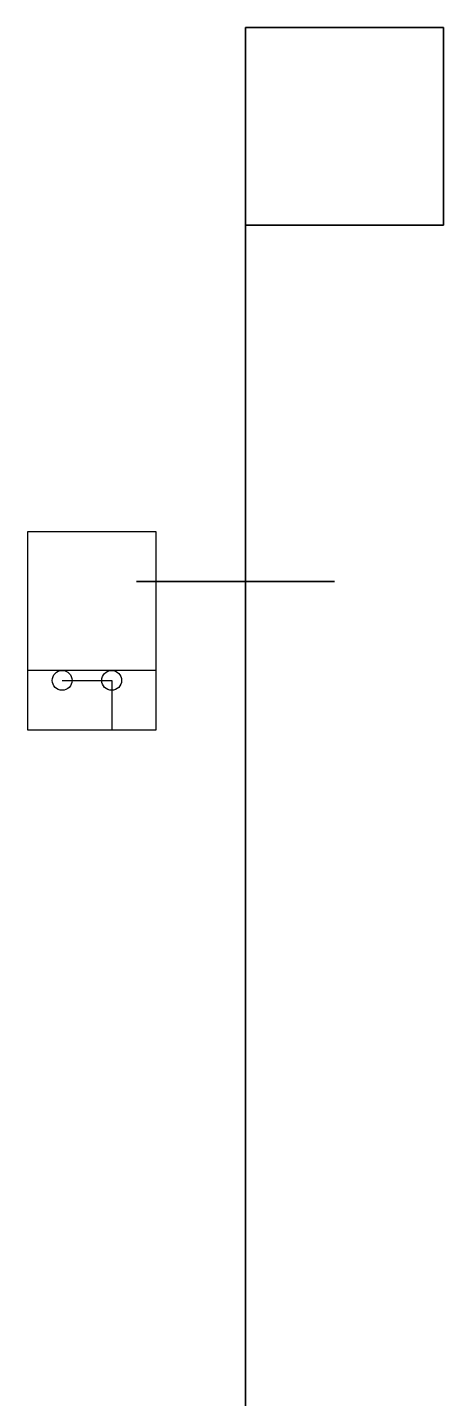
# Model space of a CAD drawing. Header units: centimetres. Extents: x -25.1 to 37.5, y -51.5 to 12.5.
# Drawn here: x 32.8 to 37, y -31.36 to -17.5 of the extents above; entities that cross this region are included whole.
import ezdxf

# ---------------------------------------------------------------- set-up
doc = ezdxf.new("R2010")
doc.units = ezdxf.units.CM
doc.header["$MEASUREMENT"] = 0
for name, color, linetype in [('robot assembler v21_Sketch25', 7, 'Continuous'), ('robot assembler v21_Sketch26', 7, 'Continuous'), ('robot assembler v21_Sketch27', 7, 'Continuous'), ('robot assembler v21_Sketch32', 7, 'Continuous'), ('robot assembler v21_Sketch46', 7, 'Continuous'), ('robot assembler v21_Sketch87', 7, 'Continuous'), ('robot assembler v21_Sketch88', 7, 'Continuous')]:
    doc.layers.add(name, color=color, linetype=linetype)

msp = doc.modelspace()

# ---------------------------------------------------------------- linework, layer by layer
at = {"layer": 'robot assembler v21_Sketch25'}
for p, q in [((33.9, -23.1, 44.9), (35.9, -23.1, 44.9)), ((33.9, -23.1, 46.9), (33.9, -23.1, 44.9)), ((35.9, -23.1, 44.9), (33.9, -23.1, 46.9)), ((33.9, -23.1, 44.9), (35.9, -23.1, 46.9)), ((35.9, -23.1, 46.9), (33.9, -23.1, 46.9)), ((35.9, -23.1, 44.9), (35.9, -23.1, 46.9))]:
    msp.add_line(p, q, dxfattribs=at)
at = {"layer": 'robot assembler v21_Sketch25', "extrusion": (0, 1, -2.22045e-16)}
msp.add_circle((-34.9, 45.9, -23.1), 0.25, dxfattribs=at)
at = {"layer": 'robot assembler v21_Sketch25'}
msp.add_point((34.9, -23.1, 45.9), dxfattribs=at)
at = {"layer": 'robot assembler v21_Sketch26'}
for p, q in [((37, -17.5, 46.9), (35, -17.5, 46.9)), ((37, -17.5, 20), (35, -17.5, 20)), ((35, -17.5, 44.904), (37, -17.5, 44.904)), ((35, -17.5, 20), (35, -17.5, 50)), ((35, -17.5, 50), (37, -17.5, 50)), ((35, -17.5, 46.9), (35, -17.5, 44.904)), ((37, -17.5, 44.904), (37, -17.5, 46.9)), ((37, -17.5, 50), (37, -17.5, 20))]:
    msp.add_line(p, q, dxfattribs=at)
at = {"layer": 'robot assembler v21_Sketch27'}
for p, q in [((35, -17.5, 50), (35, -19.5, 50)), ((35, -19.5, 50), (35, -17.5, 50)), ((37, -17.5, 50), (35, -17.5, 50)), ((35, -17.5, 50), (37, -17.5, 50)), ((37, -17.5, 50), (37, -19.5, 50)), ((37, -19.5, 50), (37, -17.5, 50)), ((35, -19.5, 50), (37, -19.5, 50)), ((37, -19.5, 50), (35, -19.5, 50))]:
    msp.add_line(p, q, dxfattribs=at)
at = {"layer": 'robot assembler v21_Sketch32'}
for p, q in [((35, -19.5, 48), (35, -49.5, 48)), ((35, -49.5, 50), (35, -19.5, 50)), ((35, -19.5, 50), (35, -19.5, 48))]:
    msp.add_line(p, q, dxfattribs=at)
at = {"layer": 'robot assembler v21_Sketch46'}
for p, q in [((35, -49.5, 50), (35, -19.5, 50)), ((35, -19.5, 48), (35, -49.5, 48)), ((35, -19.5, 50), (35, -19.5, 48))]:
    msp.add_line(p, q, dxfattribs=at)
at = {"layer": 'robot assembler v21_Sketch87'}
for p, q in [((34.1, -22.6, 45.9), (32.8, -22.6, 45.9)), ((32.8, -22.6, 45.9), (32.8, -24.6, 45.9)), ((34.1, -24.6, 45.9), (34.1, -22.6, 45.9)), ((33.15, -24.1, 45.9), (33.65, -24.1, 45.9)), ((33.65, -24.1, 45.9), (33.65, -24.6, 45.9)), ((32.8, -24.6, 45.9), (34.1, -24.6, 45.9))]:
    msp.add_line(p, q, dxfattribs=at)
for centre in [(33.15, -24.1, 45.9), (33.15, -24.1, 45.9), (33.65, -24.1, 45.9), (33.65, -24.1, 45.9)]:
    msp.add_circle(centre, 0.1, dxfattribs=at)
at = {"layer": 'robot assembler v21_Sketch88'}
for p, q in [((34.1, -24, 45.9), (32.8, -24, 45.9)), ((32.8, -24, 45.9), (32.8, -24.6, 45.9)), ((34.1, -24.6, 45.9), (34.1, -24, 45.9)), ((32.8, -24.6, 45.9), (34.1, -24.6, 45.9))]:
    msp.add_line(p, q, dxfattribs=at)

doc.saveas('drawing.dxf')
